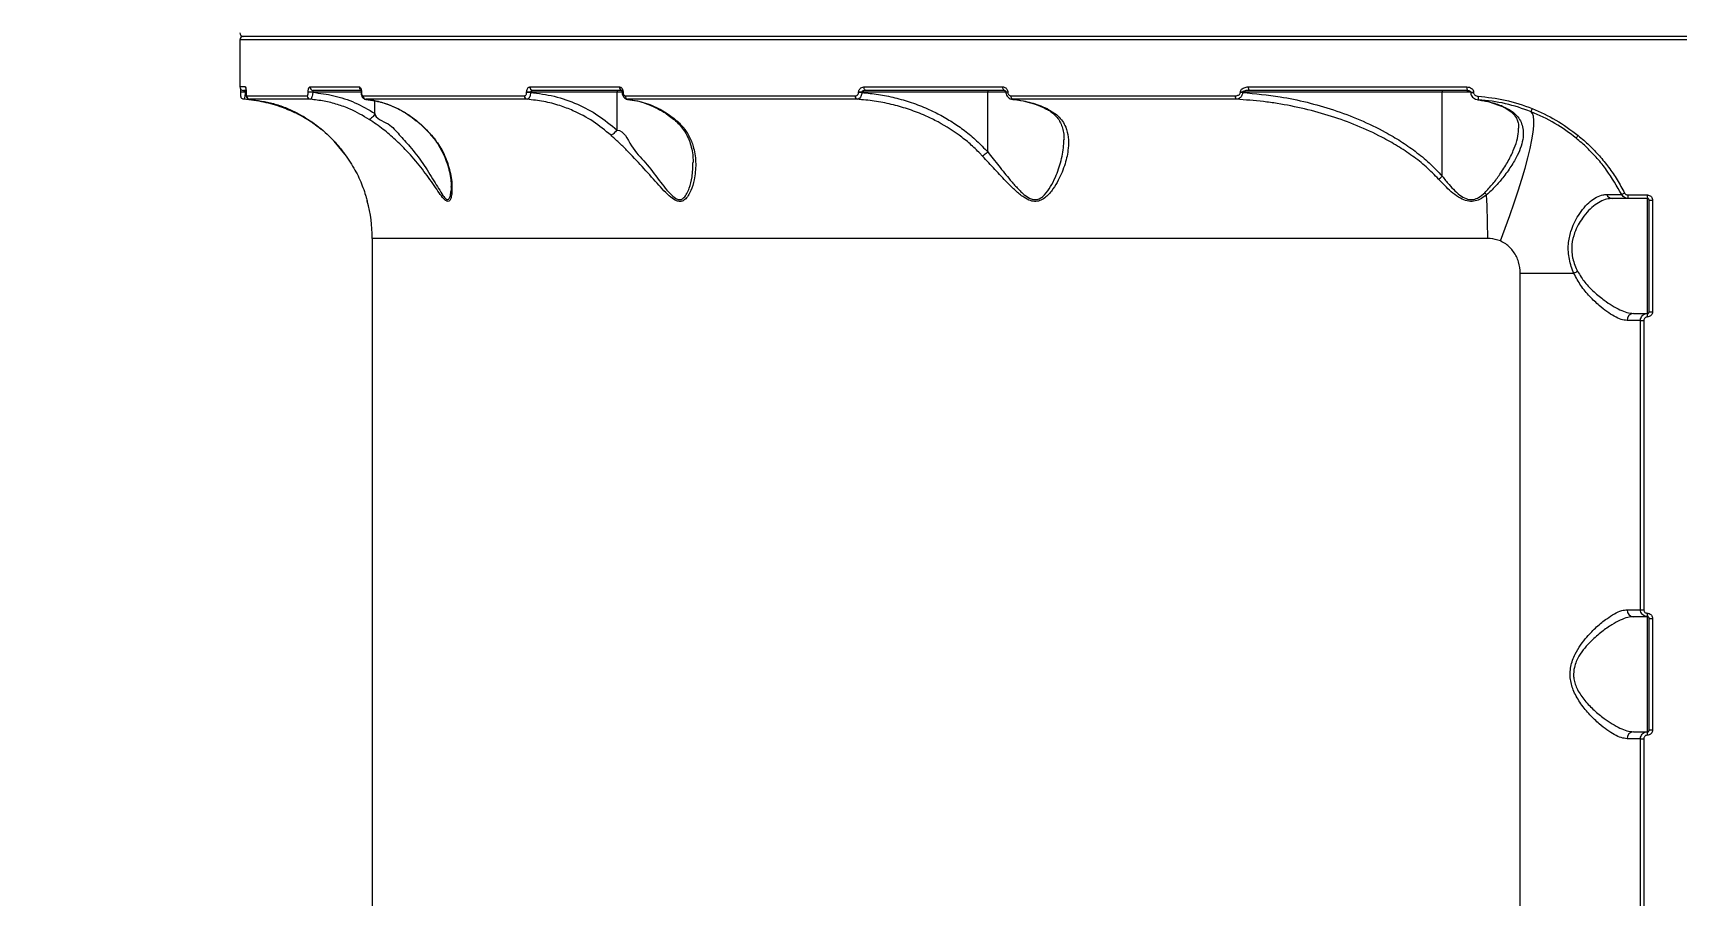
# Model space of a CAD drawing. Header units: millimetres. Extents: x -9608 to 9087, y -7864 to 6934.
# Drawn here: x 2937.5 to 3409.1, y 2212.6 to 2460 of the extents above; entities that cross this region are included whole.
import ezdxf

# ---------------------------------------------------------------- set-up
doc = ezdxf.new("R2010")
doc.units = ezdxf.units.MM
for name, color, linetype in [('DIKOM_ОБЪЕКТ', 7, 'Continuous'), ('DIKOM_РАЗМЕР_ЗОНА', 7, 'Continuous'), ('DIKOM_РАЗМЕР_ОБЪЕКТА', 7, 'Continuous')]:
    doc.layers.add(name, color=color, linetype=linetype)
doc.styles.add('style1', font='arial.ttf', dxfattribs={"width": 0.8})
doc.dimstyles.new('1-50', dxfattribs={"dimtxt": 300, "dimasz": 200, "dimexe": 100, "dimexo": 0, "dimgap": 100, "dimtad": 1, "dimtxsty": 'style1', "dimcen": 200, "dimclrd": 7, "dimclre": 7, "dimclrt": 7, "dimadec": 1, "dimazin": 2, "dimtfac": 1, "dimtmove": 0, "dimatfit": 2, "dimfxl": 0, "dimlwd": 25, "dimlwe": 18, "dimarcsym": 0})

# ---------------------------------------------------------------- blocks, each defined once
blk = doc.blocks.new('*D16')
at = {"layer": 'Defpoints', "color": 0, "transparency": 16777216}
for p in [(-6124.98, 3662.49), (7038.99, -2261.04), (7038.99, -7136.19)]:
    blk.add_point(p, dxfattribs=at)
at = {"layer": 'DIKOM_РАЗМЕР_ОБЪЕКТА', "color": 7, "lineweight": 18, "transparency": 16777216}
for p, q in [((-6124.98, 3662.49), (-6124.98, -7236.19)), ((7038.99, -2261.04), (7038.99, -7236.19))]:
    blk.add_line(p, q, dxfattribs=at)
at = {"layer": 'DIKOM_РАЗМЕР_ОБЪЕКТА', "color": 7, "lineweight": 25, "transparency": 16777216}
blk.add_line((-5924.98, -7136.19), (6838.99, -7136.19), dxfattribs=at)
at = {"layer": 'DIKOM_РАЗМЕР_ОБЪЕКТА', "color": 7, "transparency": 16777216}
for points in [[(-5924.98, -7102.86), (-5924.98, -7169.53), (-6124.98, -7136.19)], [(6838.99, -7102.86), (6838.99, -7169.53), (7038.99, -7136.19)]]:
    blk.add_solid(points, dxfattribs=at)
at = {"layer": 'DIKOM_РАЗМЕР_ОБЪЕКТА', "color": 7, "transparency": 16777216, "insert": (326.37, -6882.92), "char_height": 300, "attachment_point": 5, "style": 'style1'}
blk.add_mtext('13200', dxfattribs=at)
blk = doc.blocks.new('*D19')
at = {"layer": 'Defpoints', "color": 0, "transparency": 16777216}
for p in [(-8101.46, 2662.49), (9079.68, -1911.42), (9079.68, -7764.48)]:
    blk.add_point(p, dxfattribs=at)
at = {"layer": 'DIKOM_РАЗМЕР_ЗОНА', "color": 7, "lineweight": 18, "transparency": 16777216}
for p, q in [((-8101.46, 2662.49), (-8101.46, -7864.48)), ((9079.68, -1911.42), (9079.68, -7864.48))]:
    blk.add_line(p, q, dxfattribs=at)
at = {"layer": 'DIKOM_РАЗМЕР_ЗОНА', "color": 7, "lineweight": 25, "transparency": 16777216}
blk.add_line((-7901.46, -7764.48), (8879.68, -7764.48), dxfattribs=at)
at = {"layer": 'DIKOM_РАЗМЕР_ЗОНА', "color": 7, "transparency": 16777216}
for points in [[(-7901.46, -7731.15), (-7901.46, -7797.81), (-8101.46, -7764.48)], [(8879.68, -7731.15), (8879.68, -7797.81), (9079.68, -7764.48)]]:
    blk.add_solid(points, dxfattribs=at)
at = {"layer": 'DIKOM_РАЗМЕР_ЗОНА', "color": 7, "transparency": 16777216, "insert": (369.42, -7511.31), "char_height": 300, "attachment_point": 5, "style": 'style1'}
blk.add_mtext('17200', dxfattribs=at)

msp = doc.modelspace()

# ---------------------------------------------------------------- linework, layer by layer
at = {"layer": 'DIKOM_ОБЪЕКТ', "color": 7, "linetype": 'Continuous', "lineweight": 15}
for p, q in [((2996.89, 2457.963), (2996.89, 2444.463)), ((3415.881, 2457.963), (2996.89, 2457.963)), ((3415.881, 2458.963), (2997.882, 2458.963)), ((2998.477, 2444.463), (2996.89, 2444.463)), ((2998.462, 2443.463), (2997.882, 2443.463)), ((3016.94, 2444.463), (3031.146, 2444.463)), ((3031.512, 2443.463), (3017.902, 2443.463)), ((3080.127, 2444.463), (3105.838, 2444.463)), ((3106.586, 2443.463), (3080.92, 2443.463)), ((3175.998, 2444.463), (3215.869, 2444.463)), ((3216.342, 2443.463), (3176.578, 2443.463)), ((3286.38, 2444.463), (3349.033, 2444.463)), ((3349.2, 2443.463), (3286.685, 2443.463)), ((2997.058, 2442.963), (2997.058, 2442.93)), ((2998.386, 2442.963), (2997.058, 2442.963)), ((2998.386, 2442.93), (2997.058, 2442.93)), ((2998.386, 2442.963), (2998.386, 2442.93)), ((2998.645, 2442.963), (2998.386, 2442.963)), ((2998.386, 2442.93), (2998.645, 2442.895)), ((2998.645, 2442.963), (2998.645, 2442.86)), ((2998.645, 2442.963), (2998.645, 2442.86)), ((2998.752, 2441.903), (3016.193, 2441.903)), ((3017.078, 2440.906), (2999.683, 2440.906)), ((3016.483, 2442.908), (3016.483, 2442.963)), ((3017.78, 2442.963), (3016.483, 2442.963)), ((3017.78, 2442.908), (3016.483, 2442.908)), ((3017.78, 2442.963), (3017.78, 2442.908)), ((3031.696, 2442.963), (3017.78, 2442.963)), ((3031.696, 2442.963), (3031.696, 2442.883)), ((3031.772, 2442.963), (3031.696, 2442.963)), ((3031.772, 2442.883), (3031.696, 2442.883)), ((3031.772, 2442.963), (3031.772, 2442.883)), ((3032.184, 2441.903), (3078.571, 2441.903)), ((3079.318, 2440.906), (3033.038, 2440.906)), ((3035.648, 2436.848), (3035.648, 2440.478)), ((3079.181, 2442.883), (3079.181, 2442.963)), ((3080.31, 2442.963), (3079.181, 2442.963)), ((3080.31, 2442.883), (3079.181, 2442.883)), ((3080.31, 2442.963), (3080.31, 2442.883)), ((3105.121, 2442.963), (3080.31, 2442.963)), ((3105.121, 2432.076), (3105.121, 2442.963)), ((3106.586, 2442.963), (3105.121, 2442.963)), ((3106.601, 2442.963), (3106.601, 2442.908)), ((3106.86, 2442.963), (3106.601, 2442.963)), ((3106.86, 2442.908), (3106.601, 2442.908)), ((3106.86, 2442.963), (3106.86, 2442.908)), ((3107.532, 2441.903), (3173.511, 2441.903)), ((3108.127, 2440.856), (3108.783, 2440.78)), ((3174.045, 2440.906), (3108.218, 2440.906)), ((3174.472, 2442.86), (3174.472, 2442.963)), ((3175.372, 2442.963), (3174.472, 2442.963)), ((3175.372, 2442.86), (3174.472, 2442.86)), ((3175.372, 2442.963), (3175.372, 2442.86)), ((3211.536, 2442.963), (3175.372, 2442.963)), ((3211.536, 2425.803), (3211.536, 2442.963)), ((3216.739, 2442.963), (3211.536, 2442.963)), ((3216.754, 2442.963), (3216.754, 2442.93)), ((3217.273, 2442.963), (3216.754, 2442.963)), ((3217.273, 2442.93), (3216.754, 2442.93)), ((3217.273, 2442.963), (3217.273, 2442.93)), ((3218.249, 2441.903), (3282.565, 2441.903)), ((3282.87, 2440.906), (3218.692, 2440.906)), ((3284.03, 2442.842), (3284.03, 2442.963)), ((3284.686, 2442.963), (3284.03, 2442.963)), ((3284.686, 2442.842), (3284.03, 2442.842)), ((3284.686, 2442.963), (3284.686, 2442.842)), ((3341.968, 2442.963), (3284.686, 2442.963)), ((3341.968, 2418.85), (3341.968, 2442.963)), ((3350.146, 2442.963), (3341.968, 2442.963)), ((3350.131, 2442.963), (3350.131, 2442.869)), ((3350.131, 2442.963), (3350.986, 2442.963)), ((3350.131, 2442.869), (3350.986, 2442.869)), ((3350.986, 2442.963), (3350.986, 2442.869)), ((3352.191, 2440.722), (3352.847, 2440.634)), ((3358.737, 2439.065), (3358.707, 2439.077)), ((3027.454, 2424.575), (3023.914, 2428.875)), ((3395.221, 2413.463), (3400.851, 2413.463)), ((3400.882, 2412.463), (3395.267, 2412.463)), ((3400.882, 2379.463), (3400.882, 2412.463)), ((3401.385, 2411.963), (3402.347, 2411.963)), ((3401.385, 2379.963), (3401.385, 2411.963)), ((3402.347, 2411.963), (3402.347, 2379.963)), ((3034.885, 2401.013), (3034.885, 2030.913)), ((3355.029, 2401.013), (3034.885, 2401.013)), ((3364.383, 2040.963), (3364.383, 2390.963)), ((3379.794, 2390.963), (3364.383, 2390.963)), ((3398.883, 2377.463), (3395.023, 2377.463)), ((3396.838, 2379.463), (3400.882, 2379.463)), ((3398.883, 2377.463), (3399.844, 2377.463)), ((3398.883, 2294.463), (3398.883, 2377.463)), ((3399.844, 2377.463), (3399.844, 2294.463)), ((3401.385, 2379.963), (3402.347, 2379.963)), ((3395.023, 2294.463), (3398.883, 2294.463)), ((3400.882, 2292.463), (3396.838, 2292.463)), ((3398.883, 2294.463), (3399.844, 2294.463)), ((3400.882, 2259.463), (3400.882, 2292.463)), ((3401.385, 2291.963), (3402.347, 2291.963)), ((3401.385, 2259.963), (3401.385, 2291.963)), ((3402.347, 2291.963), (3402.347, 2259.963)), ((3396.838, 2259.463), (3400.882, 2259.463)), ((3401.385, 2259.963), (3402.347, 2259.963)), ((3398.883, 2257.463), (3395.023, 2257.463)), ((3398.883, 2257.463), (3399.844, 2257.463)), ((3398.883, 2174.463), (3398.883, 2257.463)), ((3399.844, 2257.463), (3399.844, 2174.463))]:
    msp.add_line(p, q, dxfattribs=at)
at = {"layer": 'DIKOM_ОБЪЕКТ', "color": 7, "linetype": 'Continuous', "lineweight": 15, "flags": 128}
for points in [[(2998.553, 2444.077), (2998.553, 2444.08), (2998.492, 2444.268), (2998.477, 2444.463)], [(3105.273, 2443.463), (3105.243, 2443.454), (3105.212, 2443.425), (3105.182, 2443.379), (3105.167, 2443.317), (3105.136, 2443.241), (3105.121, 2443.154), (3105.121, 2443.061), (3105.121, 2442.963)], [(3176.578, 2443.463), (3176.456, 2443.482), (3176.349, 2443.539), (3176.257, 2443.632), (3176.166, 2443.756), (3176.089, 2443.908), (3176.044, 2444.08), (3176.013, 2444.268), (3175.998, 2444.463)], [(3211.688, 2443.463), (3211.658, 2443.454), (3211.627, 2443.425), (3211.597, 2443.379), (3211.581, 2443.317), (3211.566, 2443.241), (3211.551, 2443.154), (3211.536, 2443.061), (3211.536, 2442.963)], [(3216.342, 2443.463), (3216.251, 2443.482), (3216.159, 2443.539), (3216.083, 2443.632), (3216.006, 2443.756), (3215.945, 2443.908), (3215.9, 2444.08), (3215.869, 2444.268), (3215.869, 2444.463)], [(3286.685, 2443.463), (3286.624, 2443.482), (3286.563, 2443.539), (3286.517, 2443.632), (3286.456, 2443.756), (3286.426, 2443.908), (3286.395, 2444.08), (3286.38, 2444.268), (3286.38, 2444.463)], [(3342.136, 2443.463), (3342.105, 2443.454), (3342.075, 2443.425), (3342.044, 2443.379), (3342.014, 2443.317), (3341.998, 2443.241), (3341.983, 2443.154), (3341.968, 2443.061), (3341.968, 2442.963)], [(2998.019, 2440.906), (2997.821, 2440.937), (2997.668, 2440.995)], [(3218.692, 2440.906), (3218.6, 2440.937), (3218.524, 2441.002), (3218.448, 2441.098), (3218.372, 2441.222), (3218.326, 2441.371), (3218.28, 2441.537), (3218.265, 2441.717), (3218.249, 2441.903)], [(3359.058, 2439.01), (3358.813, 2439.039), (3358.737, 2439.065)], [(3358.676, 2400.254), (3360.08, 2403.947), (3361.423, 2407.605), (3362.659, 2411.19), (3363.803, 2414.666), (3364.841, 2418.001), (3365.756, 2421.16), (3366.534, 2424.113), (3367.191, 2426.83), (3367.694, 2429.285), (3368.045, 2431.454), (3368.243, 2433.314), (3368.289, 2434.848), (3368.182, 2436.04), (3367.908, 2436.879), (3367.496, 2437.357)]]:
    msp.add_lwpolyline(points, dxfattribs=at)
at = {"layer": 'DIKOM_ОБЪЕКТ', "color": 7, "linetype": 'Continuous', "lineweight": 15}
for centre, radius, start, end in [((2997.884, 2459.963), 1, 180, 270), ((2997.884, 2457.963), 1, 90, 180), ((2997.884, 2444.463), 1, 180, 270), ((3017.93, 2444.453), 0.99, 179.39515, 268.34841), ((3032.174, 2444.457), 1.028, 179.64903, 232.12304), ((3081.035, 2444.369), 0.913, 174.0538, 262.81122), ((3106.744, 2444.361), 0.912, 173.57289, 260.0006), ((3350.679, 2444.225), 1.664, 171.78888, 207.26866), ((2999.763, 2441.914), 1.011, 180.60209, 265.44609), ((3017.157, 2441.868), 0.965, 177.88519, 265.2866), ((3033.146, 2441.863), 0.963, 177.60378, 263.57624), ((3079.51, 2441.829), 0.943, 175.47883, 258.23905), ((3108.473, 2441.816), 0.945, 174.71125, 254.38366), ((3174.448, 2441.763), 0.947, 171.51172, 244.82645), ((3283.739, 2441.717), 1.188, 170.98748, 223.0408), ((3353.998, 2441.421), 1.755, 167.86305, 200.90497), ((3370.39, 2437.048), 2.911, 154.85386, 173.90207), ((3383.609, 2428.082), 3.584, 137.07789, 152.32118), ((3335.993, 2425.001), 8.574, 305.27854, 314.16944), ((2994.884, 2401.013), 40, 0, 15.40224), ((3358.65, 2417.187), 5.403, 214.64937, 223.15984), ((3140.418, 2401.745), 214.612, 359.80469, 3.13746), ((3390.839, 2414.228), 1.765, 201.24181, 268.09756), ((3401.214, 2400.208), 15.428, 116.53825, 120.07879), ((3400.513, 2413.204), 5.298, 177.20069, 188.04162), ((3406.745, 2413.143), 5.902, 176.88632, 186.60991), ((3383.384, 2385.338), 6.673, 112.48602, 122.54489), ((3396.932, 2377.554), 1.912, 92.81126, 182.71212), ((3406.745, 2378.784), 5.902, 173.39009, 183.11368), ((3396.932, 2294.373), 1.912, 177.2922, 267.17763), ((3406.746, 2293.143), 5.903, 176.88739, 186.60883), ((3396.932, 2257.553), 1.912, 92.82237, 182.7078), ((3406.745, 2258.784), 5.902, 173.39009, 183.11368)]:
    msp.add_arc(centre, radius, start, end, dxfattribs=at)
for points, knots in [([(2997.043, 2443.992), (2997.041, 2443.883), (2997.038, 2443.647), (2997.06, 2443.243), (2997.059, 2442.988), (2997.058, 2442.911)], [0, 0, 0, 0, 0.3733847, 0.8105914, 1, 1, 1, 1]), ([(2998.004, 2443.463), (2998.05, 2443.457), (2998.14, 2443.446), (2998.263, 2443.356), (2998.337, 2443.23), (2998.361, 2443.112), (2998.391, 2443.033), (2998.388, 2442.989), (2998.386, 2442.963)], [0, 0, 0, 0, 0.2706374, 0.5264914, 0.7427211, 0.8682497, 0.9245646, 1, 1, 1, 1]), ([(2998.477, 2444.463), (2998.482, 2444.463), (2998.52, 2444.46), (2998.554, 2444.376), (2998.581, 2444.123), (2998.611, 2443.79), (2998.653, 2443.4), (2998.648, 2443.109), (2998.645, 2442.963)], [0, 0, 0, 0, 0.03950011, 0.28757048, 0.49512606, 0.67092445, 0.83536603, 1, 1, 1, 1]), ([(2998.569, 2444.088), (2998.568, 2444.088), (2998.567, 2444.086), (2998.586, 2443.991), (2998.622, 2443.778), (2998.624, 2443.432), (2998.647, 2443.091), (2998.645, 2442.904), (2998.645, 2442.843)], [0, 0, 0, 0, 0.0741884, 0.2265066, 0.4436588, 0.6948305, 0.9009855, 1, 1, 1, 1]), ([(3016.483, 2442.963), (3016.486, 2443.073), (3016.496, 2443.352), (3016.55, 2443.774), (3016.665, 2444.153), (3016.781, 2444.414), (3016.887, 2444.447), (3016.94, 2444.463)], [0, 0, 0, 0, 0.1408693, 0.3557068, 0.5710334, 0.7847337, 1, 1, 1, 1]), ([(3017.902, 2443.463), (3017.885, 2443.458), (3017.852, 2443.447), (3017.827, 2443.36), (3017.791, 2443.234), (3017.778, 2443.093), (3017.779, 2443), (3017.78, 2442.963)], [0, 0, 0, 0, 0.2162632, 0.4296786, 0.6449712, 0.859514, 1, 1, 1, 1]), ([(3031.146, 2444.463), (3031.203, 2444.453), (3031.331, 2444.43), (3031.497, 2444.225), (3031.66, 2443.889), (3031.754, 2443.452), (3031.766, 2443.126), (3031.772, 2442.963)], [0, 0, 0, 0, 0.1746563, 0.389217, 0.5961791, 0.7979771, 1, 1, 1, 1]), ([(3031.558, 2443.679), (3031.558, 2443.68), (3031.558, 2443.69), (3031.592, 2443.65), (3031.623, 2443.555), (3031.648, 2443.378), (3031.686, 2443.169), (3031.682, 2443.023), (3031.68, 2442.963)], [0, 0, 0, 0, 0.0116364, 0.19170859, 0.36939254, 0.59435922, 0.8344851, 1, 1, 1, 1]), ([(3079.181, 2442.963), (3079.184, 2443.05), (3079.194, 2443.307), (3079.289, 2443.726), (3079.507, 2444.131), (3079.801, 2444.409), (3080.018, 2444.445), (3080.127, 2444.463)], [0, 0, 0, 0, 0.1082087, 0.32020907, 0.54346748, 0.77249242, 1, 1, 1, 1]), ([(3080.92, 2443.463), (3080.848, 2443.458), (3080.709, 2443.447), (3080.522, 2443.356), (3080.401, 2443.232), (3080.32, 2443.123), (3080.328, 2443.034), (3080.317, 2442.992), (3080.31, 2442.963)], [0, 0, 0, 0, 0.2577261, 0.4980351, 0.7167421, 0.8625501, 0.9061765, 1, 1, 1, 1]), ([(3105.838, 2444.463), (3105.952, 2444.446), (3106.18, 2444.412), (3106.491, 2444.156), (3106.726, 2443.776), (3106.833, 2443.351), (3106.853, 2443.073), (3106.86, 2442.963)], [0, 0, 0, 0, 0.214833, 0.4312328, 0.6460206, 0.8593665, 1, 1, 1, 1]), ([(3106.448, 2443.498), (3106.445, 2443.498), (3106.437, 2443.499), (3106.496, 2443.434), (3106.539, 2443.316), (3106.597, 2443.154), (3106.59, 2443.026), (3106.586, 2442.963)], [0, 0, 0, 0, 0.188538, 0.3911163, 0.5813176, 0.7934045, 1, 1, 1, 1]), ([(3174.472, 2442.963), (3174.475, 2443.033), (3174.487, 2443.275), (3174.617, 2443.673), (3174.941, 2444.079), (3175.41, 2444.395), (3175.791, 2444.439), (3175.998, 2444.463)], [0, 0, 0, 0, 0.0795199, 0.2752336, 0.4715105, 0.7123672, 1, 1, 1, 1]), ([(3176.578, 2443.463), (3176.414, 2443.456), (3176.128, 2443.444), (3175.768, 2443.341), (3175.546, 2443.231), (3175.431, 2443.124), (3175.386, 2443.042), (3175.376, 2442.987), (3175.372, 2442.963)], [0, 0, 0, 0, 0.35248, 0.6151219, 0.8029278, 0.879742, 0.9489886, 1, 1, 1, 1]), ([(3215.869, 2444.463), (3216.003, 2444.451), (3216.289, 2444.426), (3216.685, 2444.21), (3217.009, 2443.872), (3217.246, 2443.447), (3217.264, 2443.124), (3217.273, 2442.963)], [0, 0, 0, 0, 0.1881776, 0.4016566, 0.6048239, 0.8034652, 1, 1, 1, 1]), ([(3216.373, 2443.445), (3216.425, 2443.443), (3216.517, 2443.44), (3216.615, 2443.329), (3216.712, 2443.204), (3216.737, 2443.069), (3216.762, 2442.95), (3216.746, 2442.881), (3216.739, 2442.852)], [0, 0, 0, 0, 0.3070593, 0.5362199, 0.6949957, 0.8141823, 0.9209492, 1, 1, 1, 1]), ([(3284.03, 2442.963), (3284.04, 2443.061), (3284.063, 2443.28), (3284.239, 2443.633), (3284.601, 2443.983), (3285.271, 2444.337), (3285.902, 2444.458), (3286.329, 2444.463), (3286.38, 2444.463)], [0, 0, 0, 0, 0.09315305, 0.207192, 0.37004904, 0.57681213, 0.94961486, 1, 1, 1, 1]), ([(3286.685, 2443.463), (3286.327, 2443.453), (3285.811, 2443.44), (3285.205, 2443.307), (3284.891, 2443.203), (3284.744, 2443.093), (3284.679, 2443.017), (3284.684, 2442.981), (3284.686, 2442.963)], [0, 0, 0, 0, 0.4987903, 0.717161, 0.8697208, 0.950779, 0.9764274, 1, 1, 1, 1]), ([(3349.033, 2444.463), (3349.286, 2444.442), (3349.762, 2444.403), (3350.355, 2444.099), (3350.74, 2443.713), (3350.957, 2443.329), (3350.977, 2443.073), (3350.986, 2442.963)], [0, 0, 0, 0, 0.28067898, 0.5281259, 0.72022438, 0.87970963, 1, 1, 1, 1]), ([(3349.033, 2443.454), (3349.124, 2443.459), (3349.396, 2443.475), (3349.752, 2443.372), (3350.04, 2443.199), (3350.107, 2443.058), (3350.134, 2442.985), (3350.131, 2442.939), (3350.131, 2442.914), (3350.131, 2442.903)], [0, 0, 0, 0, 0.2018924, 0.5975006, 0.8073795, 0.9050627, 0.9452677, 0.9755598, 1, 1, 1, 1]), ([(2997.058, 2442.93), (2997.058, 2442.822), (2997.059, 2442.586), (2997.052, 2442.252), (2997.079, 2442.012), (2997.068, 2441.872), (2997.083, 2441.763), (2997.123, 2441.62), (2997.199, 2441.416), (2997.376, 2441.174), (2997.566, 2441.058), (2997.668, 2440.996)], [0, 0, 0, 0, 0.125684, 0.2729516, 0.4360342, 0.5411579, 0.6052136, 0.6584686, 0.7413822, 0.8615242, 1, 1, 1, 1]), ([(2998.386, 2442.93), (2998.381, 2442.829), (2998.364, 2442.495), (2998.334, 2441.931), (2998.234, 2441.363), (2998.126, 2440.973), (2998.055, 2440.928), (2998.019, 2440.906)], [0, 0, 0, 0, 0.0943213, 0.3122839, 0.5414601, 0.7716494, 1, 1, 1, 1]), ([(3010.135, 2438.147), (3009.8, 2438.274), (3007.714, 2439.064), (3003.711, 2440.26), (2999.941, 2440.688), (2998.019, 2440.906)], [0, 0, 0, 0, 0.0858089, 0.5338993, 1, 1, 1, 1]), ([(2998.645, 2442.86), (2998.645, 2442.844), (2998.645, 2442.7), (2998.636, 2442.423), (2998.682, 2442.056), (2998.712, 2441.797), (2998.805, 2441.515), (2998.962, 2441.249), (2999.225, 2441.035), (2999.48, 2440.915), (2999.642, 2440.92), (2999.683, 2440.921)], [0, 0, 0, 0, 0.01691657, 0.15354749, 0.29482448, 0.48398475, 0.589195, 0.71052848, 0.82675992, 0.95622144, 1, 1, 1, 1]), ([(2998.645, 2442.86), (2998.644, 2442.765), (2998.642, 2442.577), (2998.656, 2442.324), (2998.701, 2442.115), (2998.693, 2441.957), (2998.754, 2441.906), (2998.752, 2441.904), (2998.752, 2441.903)], [0, 0, 0, 0, 0.1672085, 0.3343644, 0.5094775, 0.7128863, 0.9579351, 1, 1, 1, 1]), ([(2999.683, 2440.906), (3001.97, 2440.596), (3005.428, 2440.128), (3009.934, 2438.564), (3013.927, 2436.762), (3018.407, 2434.002), (3022.395, 2430.592), (3025.366, 2427.371), (3026.737, 2425.538), (3027.423, 2424.62)], [0, 0, 0, 0, 0.222645, 0.336662, 0.4506955, 0.6309243, 0.8132631, 0.9065993, 1, 1, 1, 1]), ([(3016.193, 2441.903), (3016.222, 2441.914), (3016.283, 2441.937), (3016.384, 2442.108), (3016.435, 2442.365), (3016.49, 2442.646), (3016.485, 2442.833), (3016.483, 2442.908)], [0, 0, 0, 0, 0.21306988, 0.42802267, 0.64192636, 0.8576319, 1, 1, 1, 1]), ([(3017.78, 2442.908), (3017.771, 2442.759), (3017.751, 2442.385), (3017.654, 2441.821), (3017.475, 2441.318), (3017.298, 2440.97), (3017.151, 2440.927), (3017.078, 2440.906)], [0, 0, 0, 0, 0.1424172, 0.3575599, 0.5727563, 0.7856031, 1, 1, 1, 1]), ([(3034, 2435.139), (3032.204, 2436.188), (3029.278, 2437.897), (3024.877, 2439.475), (3021.047, 2440.465), (3018.415, 2440.757), (3017.078, 2440.906)], [0, 0, 0, 0, 0.3422175, 0.5574991, 0.7751653, 1, 1, 1, 1]), ([(3017.78, 2442.908), (3019.82, 2442.652), (3023.955, 2442.134), (3030.02, 2440.105), (3033.76, 2437.941), (3035.648, 2436.848)], [0, 0, 0, 0, 0.325417, 0.6594935, 1, 1, 1, 1]), ([(3031.696, 2442.884), (3031.695, 2442.843), (3031.693, 2442.575), (3031.77, 2442.04), (3032.021, 2441.471), (3032.429, 2441.082), (3032.787, 2440.912), (3032.997, 2440.922), (3033.054, 2440.925)], [0, 0, 0, 0, 0.0433192, 0.2847265, 0.5769101, 0.7633595, 0.9368056, 1, 1, 1, 1]), ([(3031.772, 2442.883), (3031.78, 2442.776), (3031.796, 2442.562), (3031.859, 2442.275), (3031.951, 2442.054), (3032.068, 2441.925), (3032.148, 2441.91), (3032.184, 2441.903)], [0, 0, 0, 0, 0.204578, 0.4087186, 0.613689, 0.8267511, 1, 1, 1, 1]), ([(3032.993, 2440.875), (3033.506, 2440.83), (3034.938, 2440.706), (3036.544, 2440.381), (3037.611, 2440.014), (3037.784, 2439.955)], [0, 0, 0, 0, 0.319415, 0.8898593, 1, 1, 1, 1]), ([(3033.038, 2440.906), (3034.842, 2440.621), (3038.501, 2440.043), (3043.519, 2437.727), (3048.079, 2434.624), (3050.625, 2431.948), (3051.913, 2430.595)], [0, 0, 0, 0, 0.2624098, 0.5325277, 0.7635319, 1, 1, 1, 1]), ([(3037.784, 2439.955), (3038.515, 2439.728), (3040.148, 2439.221), (3042.597, 2438.062), (3045.128, 2436.575), (3047.53, 2434.795), (3049.725, 2432.876), (3051.032, 2431.419), (3051.639, 2430.743)], [0, 0, 0, 0, 0.14455047, 0.32298556, 0.50052303, 0.67528361, 0.84923953, 1, 1, 1, 1]), ([(3078.571, 2441.903), (3078.644, 2441.914), (3078.789, 2441.937), (3078.971, 2442.121), (3079.118, 2442.383), (3079.163, 2442.658), (3079.176, 2442.825), (3079.181, 2442.883)], [0, 0, 0, 0, 0.2300853, 0.4579351, 0.6793357, 0.8882016, 1, 1, 1, 1]), ([(3080.31, 2442.883), (3080.301, 2442.767), (3080.277, 2442.431), (3080.168, 2441.889), (3079.958, 2441.352), (3079.642, 2440.985), (3079.425, 2440.932), (3079.318, 2440.906)], [0, 0, 0, 0, 0.1132147, 0.3257304, 0.5468688, 0.7757319, 1, 1, 1, 1]), ([(3103.397, 2430.595), (3101.726, 2431.966), (3098.344, 2434.742), (3093.274, 2437.411), (3088.48, 2439.227), (3084.074, 2440.392), (3080.911, 2440.734), (3079.318, 2440.906)], [0, 0, 0, 0, 0.2400418, 0.4858935, 0.6393431, 0.8183468, 1, 1, 1, 1]), ([(3080.31, 2442.883), (3082.584, 2442.592), (3087.193, 2442.002), (3093.707, 2439.685), (3099.829, 2436.465), (3103.342, 2433.551), (3105.121, 2432.076)], [0, 0, 0, 0, 0.25151819, 0.5098464, 0.75187432, 1, 1, 1, 1]), ([(3106.601, 2442.909), (3106.601, 2442.909), (3106.601, 2442.65), (3106.685, 2442.148), (3106.994, 2441.506), (3107.484, 2441.104), (3107.932, 2440.899), (3108.193, 2440.924), (3108.264, 2440.931)], [0, 0, 0, 0, 0.00032, 0.260088, 0.5029635, 0.7228918, 0.9240983, 1, 1, 1, 1]), ([(3106.86, 2442.908), (3106.864, 2442.834), (3106.872, 2442.647), (3106.938, 2442.361), (3107.098, 2442.11), (3107.298, 2441.936), (3107.454, 2441.914), (3107.532, 2441.903)], [0, 0, 0, 0, 0.1421653, 0.3553288, 0.5700195, 0.7838914, 1, 1, 1, 1]), ([(3108.218, 2440.906), (3109.917, 2440.627), (3113.364, 2440.06), (3117.969, 2437.988), (3120.676, 2435.998), (3121.844, 2435.139)], [0, 0, 0, 0, 0.3556237, 0.7216839, 1, 1, 1, 1]), ([(3108.783, 2440.78), (3109.089, 2440.749), (3110.266, 2440.63), (3112.289, 2440.1), (3114.855, 2439.198), (3117.37, 2437.963), (3119.536, 2436.642), (3120.816, 2435.618), (3121.326, 2435.21)], [0, 0, 0, 0, 0.06930722, 0.26710301, 0.46661454, 0.6671452, 0.86738482, 1, 1, 1, 1]), ([(3173.511, 2441.903), (3173.651, 2441.919), (3173.897, 2441.947), (3174.196, 2442.151), (3174.371, 2442.414), (3174.481, 2442.657), (3174.474, 2442.813), (3174.472, 2442.86)], [0, 0, 0, 0, 0.3041351, 0.5349557, 0.7236033, 0.9173753, 1, 1, 1, 1]), ([(3175.372, 2442.86), (3175.369, 2442.767), (3175.36, 2442.46), (3175.221, 2441.97), (3174.96, 2441.446), (3174.598, 2441.054), (3174.264, 2440.92), (3174.075, 2440.908), (3174.045, 2440.906)], [0, 0, 0, 0, 0.0889959, 0.2939424, 0.4897181, 0.7147293, 0.953922, 1, 1, 1, 1]), ([(3210.025, 2424.62), (3209.797, 2424.863), (3208.653, 2426.083), (3206.474, 2428.157), (3202.24, 2431.514), (3197.723, 2434.278), (3192.693, 2436.625), (3188.529, 2438.202), (3183.824, 2439.525), (3178.987, 2440.478), (3175.691, 2440.763), (3174.045, 2440.906)], [0, 0, 0, 0, 0.0243426, 0.1221071, 0.2201223, 0.4213634, 0.5118498, 0.6321061, 0.752434, 0.8763376, 1, 1, 1, 1]), ([(3175.372, 2442.86), (3176.963, 2442.704), (3180.146, 2442.393), (3184.903, 2441.417), (3189.612, 2440.056), (3193.852, 2438.405), (3197.765, 2436.518), (3201.357, 2434.449), (3204.967, 2431.938), (3208.407, 2429.088), (3210.492, 2426.897), (3211.536, 2425.8)], [0, 0, 0, 0, 0.1182681, 0.236759, 0.3582984, 0.4795925, 0.5711466, 0.6767795, 0.7823314, 0.8910397, 1, 1, 1, 1]), ([(3216.769, 2442.93), (3216.763, 2442.886), (3216.723, 2442.599), (3216.919, 2442.07), (3217.317, 2441.432), (3217.956, 2441.039), (3218.469, 2440.854), (3218.717, 2440.905), (3218.723, 2440.906)], [0, 0, 0, 0, 0.042239, 0.2729738, 0.5078169, 0.7512137, 0.9949063, 1, 1, 1, 1]), ([(3217.273, 2442.93), (3217.288, 2442.822), (3217.317, 2442.605), (3217.462, 2442.312), (3217.681, 2442.077), (3217.958, 2441.93), (3218.157, 2441.912), (3218.249, 2441.903)], [0, 0, 0, 0, 0.1966341, 0.3915652, 0.5929447, 0.8107851, 1, 1, 1, 1]), ([(3218.57, 2440.898), (3218.656, 2440.895), (3219.711, 2440.854), (3221.668, 2440.483), (3224.478, 2439.74), (3226.652, 2438.961), (3227.838, 2438.335), (3228.137, 2438.178)], [0, 0, 0, 0, 0.0260765, 0.3178563, 0.6098035, 0.9016683, 1, 1, 1, 1]), ([(3218.692, 2440.906), (3220.276, 2440.687), (3223.384, 2440.257), (3226.693, 2439.071), (3228.412, 2438.274), (3228.686, 2438.147)], [0, 0, 0, 0, 0.4661617, 0.91485, 1, 1, 1, 1]), ([(3282.565, 2441.903), (3282.835, 2441.928), (3283.231, 2441.965), (3283.683, 2442.199), (3283.905, 2442.417), (3284.006, 2442.642), (3284.023, 2442.78), (3284.03, 2442.842)], [0, 0, 0, 0, 0.4294817, 0.6298327, 0.7902123, 0.9053177, 1, 1, 1, 1]), ([(3284.686, 2442.842), (3284.676, 2442.717), (3284.652, 2442.444), (3284.5, 2442.01), (3284.234, 2441.568), (3283.785, 2441.15), (3283.295, 2440.943), (3282.967, 2440.914), (3282.87, 2440.906)], [0, 0, 0, 0, 0.1138531, 0.250071, 0.4234224, 0.6136419, 0.8862236, 1, 1, 1, 1]), ([(3340.945, 2418.001), (3339.769, 2419.202), (3337.416, 2421.606), (3333.412, 2424.723), (3329.167, 2427.55), (3323.891, 2430.518), (3317.577, 2433.425), (3310.152, 2436.115), (3302.497, 2438.244), (3295.946, 2439.529), (3289.405, 2440.469), (3285.469, 2440.732), (3282.87, 2440.906)], [0, 0, 0, 0, 0.0776226, 0.1552761, 0.2354371, 0.3155941, 0.4385425, 0.5614292, 0.6872875, 0.813288, 0.876741, 1, 1, 1, 1]), ([(3284.686, 2442.842), (3288.288, 2442.519), (3294.499, 2441.963), (3303.187, 2440.134), (3310.839, 2437.953), (3318.373, 2435.129), (3324.779, 2432.035), (3330.05, 2428.951), (3334.275, 2426.013), (3338.339, 2422.727), (3340.758, 2420.142), (3341.968, 2418.85)], [0, 0, 0, 0, 0.172154, 0.2968925, 0.4217333, 0.5496311, 0.6773528, 0.7569656, 0.8363965, 0.9182088, 1, 1, 1, 1]), ([(3350.162, 2442.87), (3350.165, 2442.696), (3350.171, 2442.313), (3350.466, 2441.774), (3350.926, 2441.282), (3351.582, 2440.927), (3352.118, 2440.791), (3352.415, 2440.791), (3352.435, 2440.791)], [0, 0, 0, 0, 0.1506605, 0.3332616, 0.5221814, 0.7384643, 0.9820641, 1, 1, 1, 1]), ([(3350.986, 2442.869), (3350.987, 2442.806), (3350.991, 2442.643), (3351.125, 2442.382), (3351.383, 2442.093), (3351.79, 2441.865), (3352.117, 2441.816), (3352.283, 2441.79)], [0, 0, 0, 0, 0.10060717, 0.26177184, 0.46058898, 0.72760203, 1, 1, 1, 1]), ([(3352.283, 2441.79), (3354.892, 2441.515), (3360.175, 2440.957), (3365.208, 2439.182), (3367.755, 2438.284)], [0, 0, 0, 0, 0.4939036, 1, 1, 1, 1]), ([(3367.496, 2437.357), (3365.064, 2438.218), (3360.143, 2439.962), (3354.974, 2440.515), (3352.359, 2440.795)], [0, 0, 0, 0, 0.4940563, 1, 1, 1, 1]), ([(3352.359, 2440.795), (3353.489, 2440.611), (3355.759, 2440.241), (3357.955, 2439.421), (3359.058, 2439.01)], [0, 0, 0, 0, 0.4978933, 1, 1, 1, 1]), ([(3352.847, 2440.634), (3353.132, 2440.598), (3354.347, 2440.446), (3356.315, 2439.925), (3357.971, 2439.289), (3358.722, 2439)], [0, 0, 0, 0, 0.1435055, 0.6117004, 1, 1, 1, 1]), ([(3359.058, 2439.01), (3359.739, 2438.699), (3361.12, 2438.067), (3362.748, 2436.875), (3364.007, 2435.494), (3364.862, 2433.879), (3365.288, 2432.033), (3365.248, 2429.882), (3364.692, 2427.467), (3363.536, 2424.689), (3361.766, 2421.638), (3359.593, 2418.625), (3357.254, 2415.84), (3355.561, 2414.278), (3354.709, 2413.491)], [0, 0, 0, 0, 0.0667136, 0.1353552, 0.2050243, 0.2762367, 0.3547687, 0.4350388, 0.5258142, 0.618547, 0.7247713, 0.8332412, 0.9160512, 1, 1, 1, 1]), ([(3358.707, 2439.057), (3358.919, 2438.974), (3359.648, 2438.687), (3360.694, 2438.106), (3361.779, 2437.32), (3362.638, 2436.455), (3363.32, 2435.498), (3363.734, 2434.402), (3363.936, 2433.455), (3363.902, 2432.81), (3363.895, 2432.661)], [0, 0, 0, 0, 0.0542038, 0.1864241, 0.3222223, 0.4609882, 0.6104127, 0.7718004, 0.9471988, 1, 1, 1, 1]), ([(3010.135, 2438.147), (3010.14, 2438.144), (3010.179, 2438.117), (3010.332, 2438.114), (3010.441, 2438.228), (3010.471, 2438.26)], [0, 0, 0, 0, 0.0904245, 0.7519956, 1, 1, 1, 1]), ([(3020.236, 2432.231), (3019.482, 2432.833), (3017.889, 2434.106), (3015.171, 2435.776), (3012.519, 2437.156), (3010.842, 2437.853), (3010.135, 2438.147)], [0, 0, 0, 0, 0.2476296, 0.523225, 0.799082, 1, 1, 1, 1]), ([(3035.648, 2436.842), (3035.534, 2436.65), (3035.306, 2436.263), (3034.898, 2435.753), (3034.491, 2435.372), (3034.219, 2435.183), (3034.074, 2435.139), (3034.015, 2435.139), (3034, 2435.139)], [0, 0, 0, 0, 0.2106826, 0.4235532, 0.6386173, 0.8500505, 0.9612713, 1, 1, 1, 1]), ([(3051.913, 2430.595), (3052.823, 2429.422), (3054.82, 2426.85), (3056.665, 2422.51), (3057.627, 2418.449), (3057.802, 2415.485), (3057.694, 2413.654), (3057.455, 2412.477), (3057.03, 2411.672), (3056.539, 2411.554), (3055.906, 2411.842), (3055.007, 2412.754), (3053.73, 2414.563), (3051.728, 2417.504), (3048.885, 2421.424), (3045.239, 2425.713), (3041.569, 2429.337), (3037.947, 2432.437), (3035.355, 2434.211), (3034, 2435.139)], [0, 0, 0, 0, 0.0790727, 0.1734966, 0.268061, 0.3287197, 0.3613564, 0.3938797, 0.4223116, 0.4513068, 0.4599131, 0.4989967, 0.5450661, 0.5914299, 0.6890037, 0.7865674, 0.8554796, 0.9244224, 1, 1, 1, 1]), ([(3035.648, 2436.848), (3035.648, 2436.847), (3035.648, 2436.845), (3035.648, 2436.843), (3035.648, 2436.842)], [0, 0, 0, 0, 0.6405706, 1, 1, 1, 1]), ([(3035.648, 2436.842), (3035.648, 2436.841), (3035.647, 2435.368), (3039.884, 2434.214), (3042.567, 2430.7), (3046.147, 2426.999), (3049.455, 2422.493), (3052.076, 2418.382), (3053.914, 2415.289), (3055.087, 2413.387), (3055.884, 2412.387), (3056.431, 2412.109), (3056.685, 2412.136), (3056.993, 2412.421), (3057.282, 2413.066), (3057.418, 2414.308), (3057.663, 2415.297), (3057.503, 2415.83), (3057.498, 2415.847)], [0, 0, 0, 0, 0.0000306, 0.1135444, 0.21687, 0.3227024, 0.4690094, 0.6190555, 0.6869964, 0.7560597, 0.8110518, 0.8229558, 0.8536247, 0.8627942, 0.9027654, 0.9500304, 0.9983799, 1, 1, 1, 1]), ([(3121.844, 2435.139), (3122.634, 2434.423), (3124.341, 2432.878), (3126.058, 2430.078), (3127.358, 2426.558), (3127.878, 2422.39), (3127.453, 2418.217), (3126.566, 2415.137), (3125.589, 2413.233), (3124.697, 2412.112), (3123.83, 2411.677), (3123.033, 2411.572), (3122.017, 2411.765), (3120.426, 2412.859), (3118.582, 2414.643), (3115.913, 2417.641), (3112.391, 2421.584), (3108.695, 2425.532), (3105.659, 2428.518), (3104.151, 2429.902), (3103.397, 2430.595)], [0, 0, 0, 0, 0.0591388, 0.1277757, 0.1965612, 0.2913515, 0.3862201, 0.4527833, 0.4869983, 0.5209225, 0.548986, 0.5542482, 0.58014, 0.6152415, 0.6622554, 0.7094842, 0.8076694, 0.9056942, 0.9528333, 1, 1, 1, 1]), ([(3121.326, 2435.235), (3121.397, 2435.182), (3122.01, 2434.727), (3122.963, 2433.736), (3124.208, 2432.249), (3125.21, 2430.556), (3126.039, 2428.696), (3126.598, 2426.64), (3126.934, 2424.643), (3126.939, 2423.328), (3126.941, 2422.761)], [0, 0, 0, 0, 0.0165336, 0.1410295, 0.2737931, 0.4149316, 0.5642859, 0.7195772, 0.8790997, 1, 1, 1, 1]), ([(3121.844, 2435.139), (3121.819, 2435.139), (3121.718, 2435.14), (3121.539, 2435.163), (3121.438, 2435.252), (3121.387, 2435.298)], [0, 0, 0, 0, 0.1419527, 0.5629238, 1, 1, 1, 1]), ([(3228.686, 2438.147), (3229.751, 2437.53), (3231.478, 2436.527), (3233.027, 2434.657), (3234.119, 2432.645), (3234.749, 2430.048), (3234.712, 2426.524), (3233.856, 2422.345), (3232.212, 2418.354), (3230.302, 2415.127), (3228.642, 2413.11), (3226.916, 2411.922), (3225.389, 2411.508), (3223.647, 2411.769), (3221.632, 2412.88), (3219.441, 2414.698), (3216.711, 2417.401), (3213.556, 2420.765), (3211.209, 2423.328), (3210.025, 2424.62)], [0, 0, 0, 0, 0.0742675, 0.1204919, 0.1678205, 0.2375882, 0.3094515, 0.4056442, 0.5047197, 0.5602417, 0.6168266, 0.6485003, 0.6753167, 0.7025103, 0.7386141, 0.7870984, 0.8367229, 0.9176405, 1, 1, 1, 1]), ([(3228.137, 2438.202), (3228.199, 2438.175), (3228.759, 2437.925), (3229.653, 2437.34), (3230.795, 2436.432), (3231.738, 2435.364), (3232.474, 2434.132), (3233.038, 2432.637), (3233.381, 2431.041), (3233.406, 2429.877), (3233.417, 2429.344)], [0, 0, 0, 0, 0.0147681, 0.1347929, 0.2625015, 0.3977242, 0.5419102, 0.6954588, 0.8603391, 1, 1, 1, 1]), ([(3228.686, 2438.147), (3228.666, 2438.144), (3228.495, 2438.117), (3228.307, 2438.108), (3228.183, 2438.204), (3228.168, 2438.216)], [0, 0, 0, 0, 0.1064154, 0.8920146, 1, 1, 1, 1]), ([(3380.435, 2429.746), (3378.447, 2431.246), (3374.42, 2434.283), (3369.823, 2436.324), (3367.496, 2437.357)], [0, 0, 0, 0, 0.493752, 1, 1, 1, 1]), ([(3367.755, 2438.284), (3370.075, 2437.256), (3374.773, 2435.175), (3378.897, 2432.086), (3380.984, 2430.522)], [0, 0, 0, 0, 0.493916, 1, 1, 1, 1]), ([(3051.624, 2430.719), (3051.962, 2430.333), (3052.849, 2429.321), (3054.035, 2427.558), (3055.21, 2425.415), (3056.185, 2423.106), (3056.898, 2420.72), (3057.34, 2418.455), (3057.508, 2416.839), (3057.5, 2416.032), (3057.498, 2415.844)], [0, 0, 0, 0, 0.0843158, 0.220682, 0.3651129, 0.5171468, 0.6771529, 0.8240269, 0.9590963, 1, 1, 1, 1]), ([(3051.913, 2430.595), (3051.877, 2430.609), (3051.783, 2430.646), (3051.712, 2430.717), (3051.669, 2430.76)], [0, 0, 0, 0, 0.3915732, 1, 1, 1, 1]), ([(3105.106, 2432.073), (3104.96, 2431.903), (3104.67, 2431.565), (3104.198, 2431.105), (3103.803, 2430.803), (3103.532, 2430.654), (3103.431, 2430.61), (3103.397, 2430.595)], [0, 0, 0, 0, 0.2485508, 0.4950293, 0.7452381, 0.9136004, 1, 1, 1, 1]), ([(3105.121, 2432.076), (3105.121, 2432.075), (3105.121, 2432.074), (3105.121, 2432.068), (3105.113, 2432.071), (3105.106, 2432.073)], [0, 0, 0, 0, 0.0811025, 0.1355444, 1, 1, 1, 1]), ([(3105.106, 2432.073), (3105.111, 2432.073), (3107.17, 2431.978), (3109.019, 2426.936), (3113.465, 2422.851), (3116.53, 2418.504), (3118.981, 2415.379), (3120.61, 2413.486), (3122.08, 2412.314), (3122.981, 2412.101), (3123.717, 2412.209), (3124.462, 2412.685), (3125.247, 2413.868), (3126.094, 2415.857), (3126.82, 2418.875), (3126.878, 2421.385), (3126.91, 2422.772)], [0, 0, 0, 0, 0.0003424, 0.1385551, 0.2805686, 0.4263877, 0.493252, 0.5613328, 0.6095192, 0.643671, 0.650759, 0.6882148, 0.7351835, 0.7841233, 0.8806566, 1, 1, 1, 1]), ([(3211.536, 2425.803), (3212.59, 2424.474), (3214.715, 2421.797), (3217.512, 2418.278), (3219.992, 2415.436), (3221.92, 2413.513), (3223.758, 2412.321), (3225.333, 2412.031), (3226.711, 2412.475), (3228.208, 2413.742), (3229.668, 2415.843), (3231.327, 2419.186), (3232.676, 2423.371), (3233.393, 2427.031), (3233.337, 2428.953), (3233.325, 2429.351)], [0, 0, 0, 0, 0.1152517, 0.2322316, 0.299957, 0.3686659, 0.4168793, 0.4516302, 0.4864732, 0.5285319, 0.6057116, 0.6850705, 0.8225186, 0.9632586, 1, 1, 1, 1]), ([(3354.205, 2414.115), (3355.002, 2414.963), (3356.608, 2416.672), (3358.753, 2419.644), (3360.782, 2422.846), (3362.388, 2426.044), (3363.426, 2428.975), (3363.921, 2431.129), (3363.889, 2432.31), (3363.879, 2432.658)], [0, 0, 0, 0, 0.1393626, 0.2810216, 0.4568264, 0.6358919, 0.7848596, 0.9365789, 1, 1, 1, 1]), ([(3393.481, 2413.559), (3392.122, 2415.967), (3390.063, 2419.616), (3386.515, 2423.961), (3383.613, 2427.032), (3381.484, 2428.85), (3380.435, 2429.746)], [0, 0, 0, 0, 0.3950426, 0.5985614, 0.8021953, 1, 1, 1, 1]), ([(3380.984, 2430.522), (3382.06, 2429.609), (3384.207, 2427.787), (3387.113, 2424.708), (3389.815, 2421.405), (3392.25, 2417.839), (3393.63, 2415.288), (3394.321, 2414.011)], [0, 0, 0, 0, 0.1980734, 0.3954262, 0.5932909, 0.7965321, 1, 1, 1, 1]), ([(3027.423, 2424.62), (3028.404, 2423.096), (3030.366, 2420.049), (3032.011, 2416.203), (3032.875, 2413.691), (3033.234, 2412.429), (3033.426, 2411.75), (3033.477, 2411.502), (3033.415, 2411.746), (3033.389, 2411.847)], [0, 0, 0, 0, 0.2814134, 0.5627858, 0.7139921, 0.7920027, 0.8695961, 0.9457488, 1, 1, 1, 1]), ([(3211.536, 2425.8), (3211.369, 2425.646), (3211.04, 2425.342), (3210.564, 2424.963), (3210.237, 2424.734), (3210.076, 2424.647), (3210.025, 2424.62)], [0, 0, 0, 0, 0.3283136, 0.650426, 0.8902781, 1, 1, 1, 1]), ([(3211.536, 2425.8), (3211.536, 2425.8), (3211.536, 2425.801), (3211.536, 2425.802), (3211.536, 2425.803), (3211.536, 2425.803)], [0, 0, 0, 0, 0.28866622, 0.71572439, 1, 1, 1, 1]), ([(3354.709, 2413.491), (3354.07, 2413.016), (3352.958, 2412.19), (3351.014, 2411.544), (3349.047, 2411.637), (3347.009, 2412.527), (3345.027, 2413.947), (3342.976, 2415.84), (3341.671, 2417.229), (3340.945, 2418.001)], [0, 0, 0, 0, 0.1491975, 0.2594529, 0.3713473, 0.4981725, 0.6521301, 0.8066232, 1, 1, 1, 1]), ([(3341.968, 2418.85), (3342.612, 2418.041), (3343.76, 2416.599), (3345.574, 2414.618), (3347.326, 2413.128), (3349.045, 2412.235), (3350.254, 2412.104), (3351.337, 2412.236), (3352.689, 2412.765), (3353.647, 2413.618), (3354.205, 2414.115)], [0, 0, 0, 0, 0.2010917, 0.3584465, 0.5151065, 0.6387015, 0.7216549, 0.7446274, 0.8512753, 1, 1, 1, 1]), ([(3379.794, 2390.963), (3379.526, 2391.607), (3378.983, 2392.909), (3378.428, 2394.998), (3378.116, 2397.174), (3378.171, 2399.92), (3378.758, 2402.765), (3379.828, 2405.478), (3381.118, 2407.794), (3382.674, 2409.921), (3384.466, 2411.676), (3386.275, 2412.911), (3387.885, 2413.511), (3388.835, 2413.567), (3389.194, 2413.588)], [0, 0, 0, 0, 0.0603363, 0.1220197, 0.1825933, 0.2452192, 0.3548541, 0.435746, 0.5190996, 0.621294, 0.7266517, 0.8296406, 0.9356957, 1, 1, 1, 1]), ([(3390.781, 2412.463), (3390.401, 2412.442), (3389.411, 2412.385), (3387.744, 2411.823), (3385.854, 2410.686), (3383.977, 2409.036), (3382.324, 2407.091), (3380.976, 2404.908), (3379.813, 2402.417), (3379.169, 2399.815), (3379.113, 2397.374), (3379.259, 2396.029), (3379.571, 2394.674), (3379.986, 2393.294), (3380.547, 2392.105), (3380.832, 2391.504)], [0, 0, 0, 0, 0.065419, 0.1704871, 0.2779386, 0.3818131, 0.4885228, 0.5695321, 0.6528236, 0.7604475, 0.8151999, 0.8718902, 0.8800709, 0.9392918, 1, 1, 1, 1]), ([(3389.194, 2413.588), (3390.066, 2413.583), (3391.835, 2413.572), (3393.059, 2413.565), (3393.451, 2413.561), (3393.475, 2413.56), (3393.481, 2413.559)], [0, 0, 0, 0, 0.341657, 0.6930242, 0.9180165, 1, 1, 1, 1]), ([(3395.267, 2412.463), (3395.181, 2412.463), (3395.001, 2412.463), (3393.545, 2412.463), (3391.711, 2412.463), (3390.781, 2412.463)], [0, 0, 0, 0, 0.3069358, 0.6483877, 1, 1, 1, 1]), ([(3395.267, 2412.463), (3395.211, 2412.465), (3394.929, 2412.474), (3394.431, 2412.607), (3393.858, 2412.993), (3393.608, 2413.369), (3393.481, 2413.559)], [0, 0, 0, 0, 0.0766946, 0.3862571, 0.6902312, 1, 1, 1, 1]), ([(3394.321, 2414.011), (3394.38, 2413.915), (3394.502, 2413.72), (3394.799, 2413.541), (3395.049, 2413.468), (3395.19, 2413.464), (3395.221, 2413.463)], [0, 0, 0, 0, 0.3032502, 0.6163873, 0.9169656, 1, 1, 1, 1]), ([(3400.851, 2413.463), (3400.959, 2413.455), (3401.237, 2413.435), (3401.66, 2413.258), (3402.046, 2412.92), (3402.307, 2412.469), (3402.334, 2412.132), (3402.347, 2411.963)], [0, 0, 0, 0, 0.1375391, 0.3551283, 0.5714463, 0.7860122, 1, 1, 1, 1]), ([(3401.385, 2411.963), (3401.379, 2412.019), (3401.365, 2412.13), (3401.286, 2412.281), (3401.159, 2412.399), (3401.013, 2412.453), (3400.918, 2412.46), (3400.882, 2412.463)], [0, 0, 0, 0, 0.2133886, 0.4235361, 0.6339462, 0.8627258, 1, 1, 1, 1]), ([(3358.676, 2400.254), (3357.696, 2400.582), (3356.614, 2400.944), (3355.37, 2401.009), (3355.146, 2401.012), (3355.029, 2401.013)], [0, 0, 0, 0, 0.8200293, 0.9060011, 1, 1, 1, 1]), ([(3364.383, 2390.963), (3364.286, 2392.077), (3364.094, 2394.283), (3362.574, 2397.229), (3360.654, 2399.241), (3359.198, 2399.987), (3358.676, 2400.254)], [0, 0, 0, 0, 0.2885249, 0.57162, 0.84666, 1, 1, 1, 1]), ([(3380.832, 2391.504), (3381.501, 2390.438), (3382.894, 2388.217), (3385.594, 2385.531), (3388.281, 2383.353), (3390.78, 2381.668), (3392.982, 2380.472), (3395.062, 2379.638), (3396.24, 2379.522), (3396.838, 2379.463)], [0, 0, 0, 0, 0.146581, 0.3053572, 0.4691741, 0.6009865, 0.7349841, 0.8655202, 1, 1, 1, 1]), ([(3395.023, 2377.463), (3394.471, 2377.528), (3393.365, 2377.657), (3391.386, 2378.583), (3389.253, 2379.929), (3386.88, 2381.816), (3384.312, 2384.274), (3381.729, 2387.308), (3380.425, 2389.772), (3379.794, 2390.963)], [0, 0, 0, 0, 0.1315273, 0.263416, 0.395291, 0.5269659, 0.6883815, 0.84945, 1, 1, 1, 1]), ([(3398.883, 2377.463), (3398.891, 2377.61), (3398.912, 2377.982), (3399.16, 2378.541), (3399.607, 2379.055), (3400.21, 2379.394), (3400.659, 2379.44), (3400.882, 2379.463)], [0, 0, 0, 0, 0.14066414, 0.356042, 0.57007605, 0.78707251, 1, 1, 1, 1]), ([(3400.851, 2378.463), (3400.737, 2378.453), (3400.511, 2378.432), (3400.214, 2378.254), (3399.979, 2378.007), (3399.871, 2377.72), (3399.852, 2377.536), (3399.844, 2377.463)], [0, 0, 0, 0, 0.2172531, 0.4294443, 0.6461803, 0.8592162, 1, 1, 1, 1]), ([(3402.347, 2379.963), (3402.342, 2379.853), (3402.331, 2379.573), (3402.138, 2379.154), (3401.801, 2378.771), (3401.352, 2378.515), (3401.017, 2378.48), (3400.851, 2378.463)], [0, 0, 0, 0, 0.1408428, 0.3569948, 0.5724333, 0.7883166, 1, 1, 1, 1]), ([(3400.882, 2379.463), (3400.939, 2379.469), (3401.053, 2379.481), (3401.207, 2379.563), (3401.317, 2379.694), (3401.372, 2379.834), (3401.382, 2379.926), (3401.385, 2379.963)], [0, 0, 0, 0, 0.2173808, 0.4379366, 0.6475834, 0.8597368, 1, 1, 1, 1]), ([(3395.023, 2257.463), (3394.481, 2257.525), (3393.378, 2257.65), (3391.402, 2258.573), (3389.272, 2259.926), (3386.899, 2261.796), (3384.327, 2264.261), (3381.764, 2267.337), (3379.713, 2270.753), (3378.782, 2273.865), (3378.623, 2276.31), (3378.853, 2278.177), (3379.361, 2280.026), (3380.284, 2282.131), (3381.681, 2284.383), (3383.758, 2287.027), (3386.321, 2289.636), (3389.023, 2291.842), (3391.454, 2293.386), (3393.428, 2294.297), (3394.522, 2294.411), (3395.023, 2294.463)], [0, 0, 0, 0, 0.0545309, 0.1109929, 0.1659281, 0.2220391, 0.2890509, 0.3579013, 0.4226206, 0.4773586, 0.504715, 0.5330729, 0.562308, 0.5923516, 0.6399518, 0.6886336, 0.7592956, 0.8321003, 0.8902229, 0.9498492, 1, 1, 1, 1]), ([(3396.838, 2292.463), (3396.314, 2292.416), (3395.177, 2292.314), (3393.091, 2291.512), (3390.577, 2290.158), (3387.738, 2288.185), (3385.054, 2285.897), (3382.849, 2283.513), (3381.395, 2281.523), (3380.404, 2279.619), (3379.763, 2277.682), (3379.623, 2275.954), (3379.804, 2274.332), (3380.125, 2273.045), (3381.078, 2270.856), (3382.92, 2268.264), (3385.582, 2265.523), (3388.283, 2263.355), (3390.779, 2261.668), (3392.982, 2260.472), (3395.062, 2259.637), (3396.24, 2259.522), (3396.838, 2259.463)], [0, 0, 0, 0, 0.0507238, 0.1099632, 0.1707788, 0.2426665, 0.316554, 0.3637562, 0.4120245, 0.440103, 0.4688706, 0.5101094, 0.5210889, 0.5467985, 0.5734047, 0.6369815, 0.70452, 0.7742026, 0.8302715, 0.8872699, 0.9427968, 1, 1, 1, 1]), ([(3400.882, 2292.463), (3400.733, 2292.473), (3400.363, 2292.496), (3399.805, 2292.741), (3399.301, 2293.192), (3398.94, 2293.786), (3398.902, 2294.238), (3398.883, 2294.463)], [0, 0, 0, 0, 0.1424183, 0.3541121, 0.5693859, 0.78566, 1, 1, 1, 1]), ([(3399.844, 2294.463), (3399.858, 2294.351), (3399.886, 2294.13), (3400.042, 2293.82), (3400.306, 2293.605), (3400.586, 2293.478), (3400.774, 2293.467), (3400.851, 2293.463)], [0, 0, 0, 0, 0.2141745, 0.4247465, 0.6426214, 0.8533931, 1, 1, 1, 1]), ([(3400.851, 2293.463), (3400.959, 2293.455), (3401.237, 2293.435), (3401.66, 2293.258), (3402.046, 2292.92), (3402.307, 2292.469), (3402.334, 2292.132), (3402.347, 2291.963)], [0, 0, 0, 0, 0.1375336, 0.3551327, 0.5715274, 0.786103, 1, 1, 1, 1]), ([(3401.385, 2291.963), (3401.379, 2292.019), (3401.365, 2292.13), (3401.286, 2292.281), (3401.159, 2292.399), (3401.013, 2292.453), (3400.918, 2292.46), (3400.882, 2292.463)], [0, 0, 0, 0, 0.21340967, 0.42331003, 0.63394438, 0.8627465, 1, 1, 1, 1]), ([(3398.883, 2257.463), (3398.891, 2257.61), (3398.912, 2257.982), (3399.16, 2258.541), (3399.607, 2259.055), (3400.21, 2259.394), (3400.659, 2259.44), (3400.882, 2259.463)], [0, 0, 0, 0, 0.140734, 0.3560325, 0.5700575, 0.7870815, 1, 1, 1, 1]), ([(3402.347, 2259.963), (3402.342, 2259.853), (3402.331, 2259.573), (3402.138, 2259.154), (3401.801, 2258.771), (3401.352, 2258.515), (3401.017, 2258.48), (3400.851, 2258.463)], [0, 0, 0, 0, 0.14075328, 0.357017, 0.57239751, 0.78829891, 1, 1, 1, 1]), ([(3400.882, 2259.463), (3400.939, 2259.469), (3401.053, 2259.481), (3401.207, 2259.563), (3401.317, 2259.694), (3401.372, 2259.834), (3401.382, 2259.926), (3401.385, 2259.963)], [0, 0, 0, 0, 0.2173529, 0.4379311, 0.6478291, 0.8597226, 1, 1, 1, 1]), ([(3400.851, 2258.463), (3400.737, 2258.453), (3400.511, 2258.432), (3400.214, 2258.254), (3399.979, 2258.007), (3399.871, 2257.72), (3399.852, 2257.536), (3399.844, 2257.463)], [0, 0, 0, 0, 0.217235, 0.4294829, 0.6462008, 0.8590774, 1, 1, 1, 1])]:
    msp.add_open_spline(points, degree=3, knots=knots, dxfattribs=at)

# ---------------------------------------------------------------- dimensions: what is measured, and where the dimension line sits
at = {"layer": 'DIKOM_РАЗМЕР_ЗОНА'}
dim = msp.add_linear_dim(base=(9079.685, -7764.48), p1=(-8101.458, 2662.494), p2=(9079.685, -1911.421), text='17200', dimstyle='1-50', dxfattribs=at)
dim.commit()
dim.dimension.update_dxf_attribs({"geometry": '*D19', "text_midpoint": (369.421, -7764.48), "dimtype": 160})
at = {"layer": 'DIKOM_РАЗМЕР_ОБЪЕКТА'}
dim = msp.add_linear_dim(base=(7038.989, -7136.194), p1=(-6124.982, 3662.494), p2=(7038.989, -2261.037), text='13200', dimstyle='1-50', dxfattribs=at)
dim.commit()
dim.dimension.update_dxf_attribs({"geometry": '*D16', "text_midpoint": (326.371, -7136.194), "dimtype": 160})

doc.saveas('drawing.dxf')
